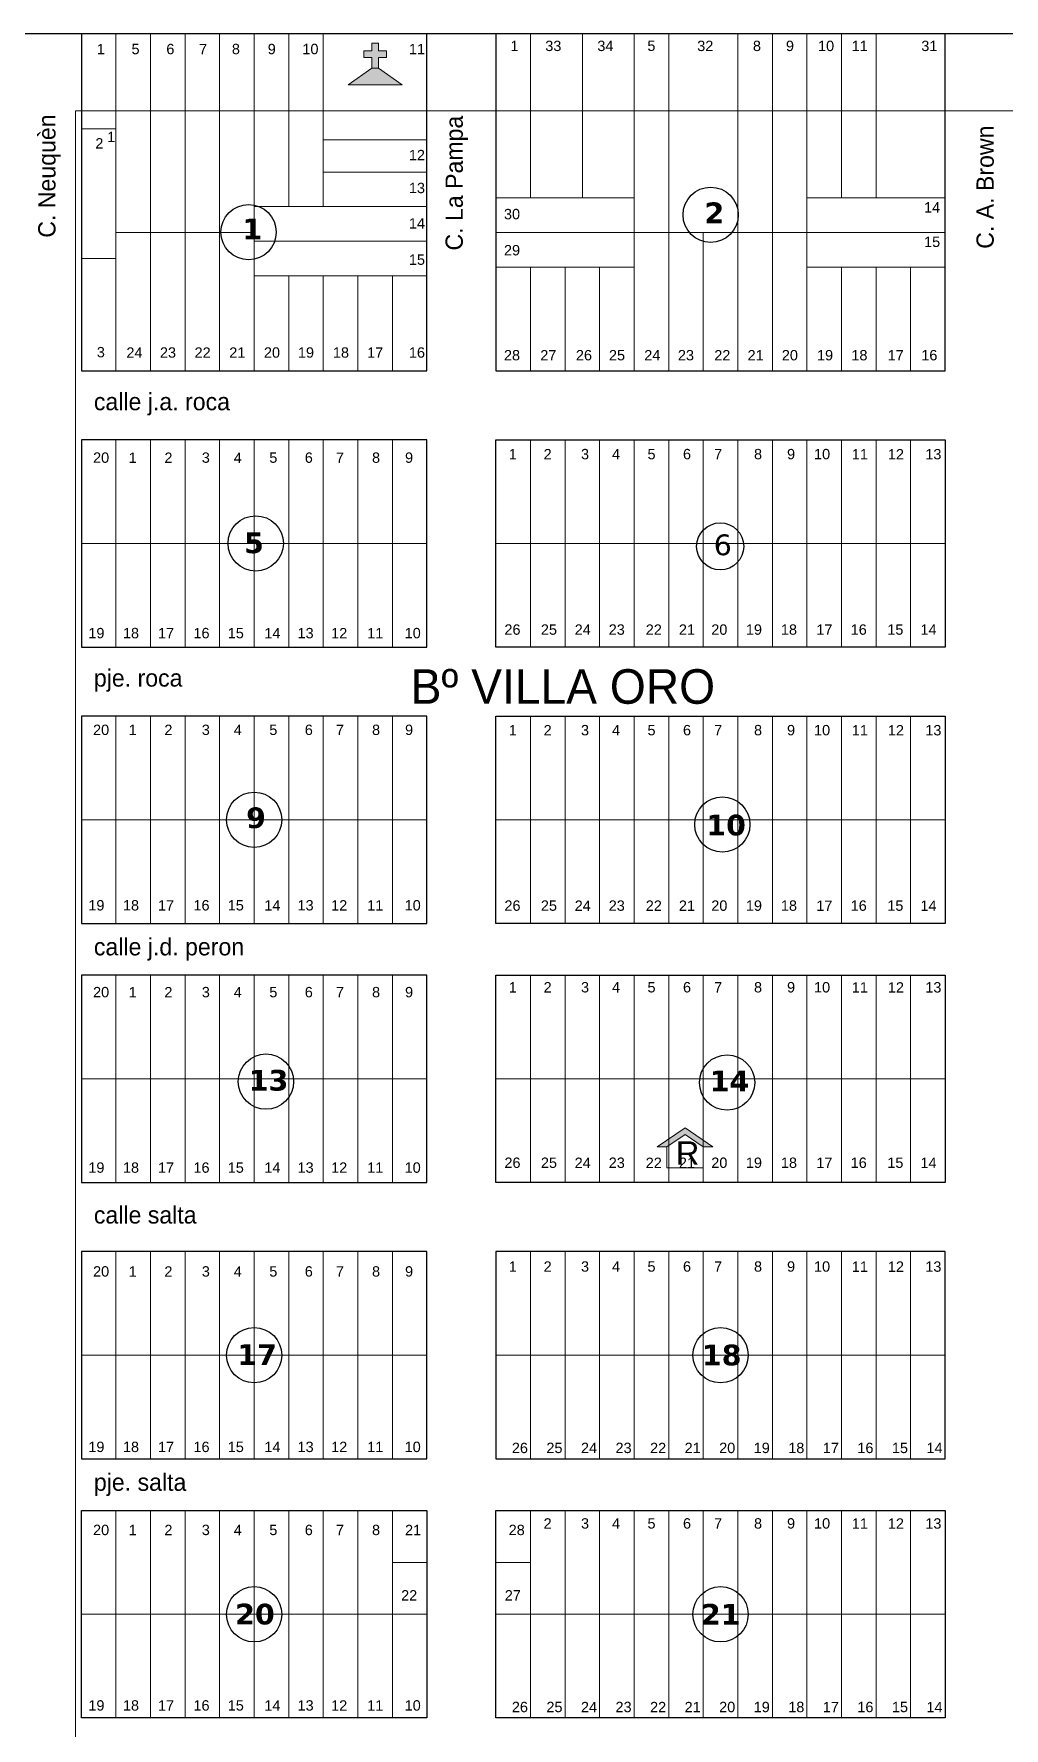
# Model space of a CAD drawing. Header units: millimetres. Extents: x 0 to 6558, y 60 to 10727.
# Drawn here: x 3666.2 to 3947, y 7909.7 to 8400.1 of the extents above; entities that cross this region are included whole.
import ezdxf
from ezdxf.enums import TextEntityAlignment as Align

# ---------------------------------------------------------------- set-up
doc = ezdxf.new("R2010")
doc.units = ezdxf.units.MM
for name, color, linetype, lineweight in [('0 NOMBRE DE BARRIOS', 251, 'Continuous', 35), ('0 N° DE PARCELA', 255, 'Continuous', 25), ('0 SIG - PARCELAS', 252, 'Continuous', 18), ('EQUIPAMIENTOS', 10, 'Continuous', 18)]:
    doc.layers.add(name, color=color, linetype=linetype, lineweight=lineweight)
for name, color, linetype in [('0 NOMBRE DE CALLES', 255, 'Continuous'), ('0 N° DE MANZANA', 255, 'Continuous'), ('0 SIG - CHACRAS', 253, 'Continuous'), ('0 SIG - MANZANAS', 253, 'Continuous')]:
    doc.layers.add(name, color=color, linetype=linetype)
doc.styles.get("Standard").update_dxf_attribs({"font": 'arial.ttf'})
doc.styles.add('STYLE1', font='arial.ttf')

# ---------------------------------------------------------------- blocks, each defined once
blk = doc.blocks.new('IGLESIA')
at = {"linetype": 'Continuous'}
for points in [[(-4.8, 49.2), (-16.3, 49.2), (-16.3, 39.6), (-4.8, 39.6), (-4.8, 24), (4.8, 24), (4.8, 39.6), (16.3, 39.6), (16.3, 49.2), (4.8, 49.2), (4.8, 60), (-4.8, 60)], [(4.8, 24), (-4.8, 24), (-39, 0), (39, 0)]]:
    blk.add_hatch(color=256, dxfattribs=at).paths.add_polyline_path(points)
for p, q in [((-16.3, 49.2), (-16.3, 39.6)), ((-4.8, 49.2), (-16.3, 49.2)), ((-4.8, 60), (-4.8, 49.2)), ((-4.8, 60), (4.8, 60)), ((4.8, 60), (4.8, 49.2)), ((4.8, 49.2), (16.3, 49.2)), ((16.3, 49.2), (16.3, 39.6)), ((-4.8, 39.6), (-16.3, 39.6)), ((-4.8, 39.6), (-4.8, 24)), ((4.8, 39.6), (16.3, 39.6)), ((4.8, 39.6), (4.8, 24)), ((-4.8, 24), (-39, 0)), ((-39, 0), (39, 0)), ((-4.8, 24), (4.8, 24)), ((4.8, 24), (39, 0))]:
    blk.add_line(p, q, dxfattribs=at)
blk = doc.blocks.new('RECREACION')
at = {"linetype": 'Continuous'}
blk.add_hatch(color=256, dxfattribs=at).paths.add_polyline_path([(0, 30.1), (-35.7, 5.4), (-23.3, 5.4), (0, 21.5), (23.3, 5.4), (35.7, 5.4)])
for p, q in [((0, 30.1), (-35.7, 5.4)), ((0, 30.1), (35.7, 5.4)), ((-35.7, 5.4), (-23.3, 5.4)), ((0, 21.5), (-23.3, 5.4)), ((0, 21.5), (23.3, 5.4)), ((23.3, 5.4), (35.7, 5.4))]:
    blk.add_line(p, q, dxfattribs=at)
blk.add_lwpolyline([(23.3, 5.4), (23.3, -21.5), (-23.3, -21.5), (-23.3, 5.4)], dxfattribs=at)
at = {"linetype": 'Continuous', "style": 'STYLE1'}
blk.add_text('R', height=30, dxfattribs=at).set_placement((3.3, -2.5), align=Align.MIDDLE)

msp = doc.modelspace()

# ---------------------------------------------------------------- linework, layer by layer
at = {"layer": '0 N° DE MANZANA'}
for centre, radius in [((3862.113, 8347.734), 8), ((3728.366, 8342.715), 8), ((3730.427, 8252.605), 8), ((3864.869, 8251.752), 6.81), ((3729.979, 8172.605), 8), ((3865.497, 8171.235), 8), ((3733.387, 8096.806), 8), ((3866.876, 8096.533), 8), ((3729.979, 8017.605), 8), ((3864.979, 8017.605), 8), ((3729.979, 7942.605), 8), ((3864.979, 7942.605), 8)]:
    msp.add_circle(centre, radius, dxfattribs=at)
at = {"layer": '0 SIG - CHACRAS'}
msp.add_lwpolyline([(3199.979, 7425.105), (4179.979, 7425.105), (4179.979, 8400.105), (3199.979, 8400.105)], close=True, dxfattribs=at)
at = {"layer": '0 SIG - MANZANAS'}
for points in [[(3779.979, 8400.105), (3679.979, 8400.105), (3679.979, 8302.605), (3779.979, 8302.605)], [(3929.979, 8400.105), (3799.979, 8400.105), (3799.979, 8302.605), (3929.979, 8302.605)], [(3779.979, 8282.605), (3679.979, 8282.605), (3679.979, 8222.605), (3779.979, 8222.605)], [(3799.979, 8282.605), (3929.979, 8282.605), (3929.979, 8222.605), (3799.979, 8222.605)], [(3779.979, 8202.605), (3679.979, 8202.605), (3679.979, 8142.605), (3779.979, 8142.605)], [(3799.979, 8202.605), (3929.979, 8202.605), (3929.979, 8142.605), (3799.979, 8142.605)], [(3779.979, 8127.605), (3679.979, 8127.605), (3679.979, 8067.605), (3779.979, 8067.605)], [(3799.979, 8127.605), (3929.979, 8127.605), (3929.979, 8067.605), (3799.979, 8067.605)], [(3779.979, 8047.605), (3679.979, 8047.605), (3679.979, 7987.605), (3779.979, 7987.605)], [(3929.979, 8047.605), (3799.979, 8047.605), (3799.979, 7987.605), (3929.979, 7987.605)], [(3679.979, 7972.605), (3779.979, 7972.605), (3779.979, 7912.605), (3679.979, 7912.605)], [(3799.979, 7972.605), (3929.979, 7972.605), (3929.979, 7912.605), (3799.979, 7912.605)]]:
    msp.add_lwpolyline(points, close=True, dxfattribs=at)
at = {"layer": '0 SIG - PARCELAS'}
for points in [[(3679.979, 8400.105), (3689.979, 8400.105), (3689.979, 8372.605), (3679.979, 8372.605)], [(3689.979, 8400.105), (3699.979, 8400.105), (3699.979, 8342.605), (3689.979, 8342.605)], [(3699.979, 8400.105), (3709.979, 8400.105), (3709.979, 8342.605), (3699.979, 8342.605)], [(3709.979, 8400.105), (3719.979, 8400.105), (3719.979, 8342.605), (3709.979, 8342.605)], [(3719.979, 8400.105), (3729.979, 8400.105), (3729.979, 8342.605), (3719.979, 8342.605)], [(3729.979, 8400.105), (3739.979, 8400.105), (3739.979, 8350.105), (3729.979, 8350.105)], [(3739.979, 8400.105), (3749.979, 8400.105), (3749.979, 8350.105), (3739.979, 8350.105)], [(3749.979, 8400.105), (3779.979, 8400.105), (3779.979, 8369.405), (3749.979, 8369.405)], [(3809.979, 8352.605), (3824.979, 8352.605), (3824.979, 8400.105), (3809.979, 8400.105)], [(3824.979, 8352.605), (3839.979, 8352.605), (3839.979, 8400.105), (3824.979, 8400.105)], [(3839.979, 8400.105), (3849.979, 8400.105), (3849.979, 8342.605), (3839.979, 8342.605)], [(3678.283, 7887.788), (4168.283, 7887.788), (4168.283, 8377.788), (3678.283, 8377.788)], [(3679.979, 8372.605), (3689.979, 8372.605), (3689.979, 8335.078), (3679.979, 8335.078)], [(3749.979, 8369.405), (3779.979, 8369.405), (3779.979, 8360.105), (3749.979, 8360.105)], [(3749.979, 8360.105), (3779.979, 8360.105), (3779.979, 8350.105), (3749.979, 8350.105)], [(3799.979, 8352.605), (3839.979, 8352.605), (3839.979, 8342.605), (3799.979, 8342.605)], [(3799.979, 8352.605), (3839.979, 8352.605), (3839.979, 8342.605), (3799.979, 8342.605)], [(3889.979, 8352.605), (3929.979, 8352.605), (3929.979, 8342.605), (3889.979, 8342.605)], [(3729.979, 8350.105), (3779.979, 8350.105), (3779.979, 8340.105), (3729.979, 8340.105)], [(3689.979, 8342.605), (3699.979, 8342.605), (3699.979, 8302.605), (3689.979, 8302.605)], [(3699.979, 8342.605), (3709.979, 8342.605), (3709.979, 8302.605), (3699.979, 8302.605)], [(3709.979, 8342.605), (3719.979, 8342.605), (3719.979, 8302.605), (3709.979, 8302.605)], [(3719.979, 8342.605), (3729.979, 8342.605), (3729.979, 8302.605), (3719.979, 8302.605)], [(3799.979, 8332.605), (3839.979, 8332.605), (3839.979, 8342.605), (3799.979, 8342.605)], [(3799.979, 8332.605), (3839.979, 8332.605), (3839.979, 8342.605), (3799.979, 8342.605)], [(3889.979, 8332.605), (3929.979, 8332.605), (3929.979, 8342.605), (3889.979, 8342.605)], [(3889.979, 8332.605), (3929.979, 8332.605), (3929.979, 8342.605), (3889.979, 8342.605)], [(3729.979, 8340.105), (3779.979, 8340.105), (3779.979, 8330.105), (3729.979, 8330.105)], [(3679.979, 8335.078), (3689.979, 8335.078), (3689.979, 8302.605), (3679.979, 8302.605)], [(3729.979, 8330.105), (3739.979, 8330.105), (3739.979, 8302.605), (3729.979, 8302.605)], [(3739.979, 8330.105), (3749.979, 8330.105), (3749.979, 8302.605), (3739.979, 8302.605)], [(3749.979, 8330.105), (3759.979, 8330.105), (3759.979, 8302.605), (3749.979, 8302.605)], [(3759.979, 8330.105), (3769.979, 8330.105), (3769.979, 8302.605), (3759.979, 8302.605)], [(3769.979, 8330.105), (3779.979, 8330.105), (3779.979, 8302.605), (3769.979, 8302.605)], [(3679.979, 8282.605), (3689.979, 8282.605), (3689.979, 8252.605), (3679.979, 8252.605)], [(3679.979, 8282.605), (3689.979, 8282.605), (3689.979, 8252.605), (3679.979, 8252.605)], [(3689.979, 8282.605), (3699.979, 8282.605), (3699.979, 8252.605), (3689.979, 8252.605)], [(3689.979, 8282.605), (3699.979, 8282.605), (3699.979, 8252.605), (3689.979, 8252.605)], [(3699.979, 8282.605), (3709.979, 8282.605), (3709.979, 8252.605), (3699.979, 8252.605)], [(3699.979, 8282.605), (3709.979, 8282.605), (3709.979, 8252.605), (3699.979, 8252.605)], [(3709.979, 8282.605), (3719.979, 8282.605), (3719.979, 8252.605), (3709.979, 8252.605)], [(3709.979, 8282.605), (3719.979, 8282.605), (3719.979, 8252.605), (3709.979, 8252.605)], [(3719.979, 8282.605), (3729.979, 8282.605), (3729.979, 8252.605), (3719.979, 8252.605)], [(3719.979, 8282.605), (3729.979, 8282.605), (3729.979, 8252.605), (3719.979, 8252.605)], [(3729.979, 8282.605), (3739.979, 8282.605), (3739.979, 8252.605), (3729.979, 8252.605)], [(3729.979, 8282.605), (3739.979, 8282.605), (3739.979, 8252.605), (3729.979, 8252.605)], [(3739.979, 8282.605), (3749.979, 8282.605), (3749.979, 8252.605), (3739.979, 8252.605)], [(3739.979, 8282.605), (3749.979, 8282.605), (3749.979, 8252.605), (3739.979, 8252.605)], [(3749.979, 8282.605), (3759.979, 8282.605), (3759.979, 8252.605), (3749.979, 8252.605)], [(3749.979, 8282.605), (3759.979, 8282.605), (3759.979, 8252.605), (3749.979, 8252.605)], [(3759.979, 8282.605), (3769.979, 8282.605), (3769.979, 8252.605), (3759.979, 8252.605)], [(3769.979, 8282.605), (3779.979, 8282.605), (3779.979, 8252.605), (3769.979, 8252.605)], [(3799.979, 8282.605), (3809.979, 8282.605), (3809.979, 8252.605), (3799.979, 8252.605)], [(3809.979, 8282.605), (3819.979, 8282.605), (3819.979, 8252.605), (3809.979, 8252.605)], [(3819.979, 8282.605), (3829.979, 8282.605), (3829.979, 8252.605), (3819.979, 8252.605)], [(3829.979, 8282.605), (3839.979, 8282.605), (3839.979, 8252.605), (3829.979, 8252.605)], [(3839.979, 8282.605), (3849.979, 8282.605), (3849.979, 8252.605), (3839.979, 8252.605)], [(3849.979, 8282.605), (3859.979, 8282.605), (3859.979, 8252.605), (3849.979, 8252.605)], [(3859.979, 8282.605), (3869.979, 8282.605), (3869.979, 8252.605), (3859.979, 8252.605)], [(3869.979, 8282.605), (3879.979, 8282.605), (3879.979, 8252.605), (3869.979, 8252.605)], [(3879.979, 8282.605), (3889.979, 8282.605), (3889.979, 8252.605), (3879.979, 8252.605)], [(3889.979, 8282.605), (3899.979, 8282.605), (3899.979, 8252.605), (3889.979, 8252.605)], [(3899.979, 8282.605), (3909.979, 8282.605), (3909.979, 8252.605), (3899.979, 8252.605)], [(3909.979, 8282.605), (3919.979, 8282.605), (3919.979, 8252.605), (3909.979, 8252.605)], [(3919.979, 8282.605), (3929.979, 8282.605), (3929.979, 8252.605), (3919.979, 8252.605)], [(3679.979, 8252.605), (3689.979, 8252.605), (3689.979, 8222.605), (3679.979, 8222.605)], [(3689.979, 8252.605), (3699.979, 8252.605), (3699.979, 8222.605), (3689.979, 8222.605)], [(3699.979, 8252.605), (3709.979, 8252.605), (3709.979, 8222.605), (3699.979, 8222.605)], [(3709.979, 8252.605), (3719.979, 8252.605), (3719.979, 8222.605), (3709.979, 8222.605)], [(3719.979, 8252.605), (3729.979, 8252.605), (3729.979, 8222.605), (3719.979, 8222.605)], [(3729.979, 8252.605), (3739.979, 8252.605), (3739.979, 8222.605), (3729.979, 8222.605)], [(3739.979, 8252.605), (3749.979, 8252.605), (3749.979, 8222.605), (3739.979, 8222.605)], [(3749.979, 8252.605), (3759.979, 8252.605), (3759.979, 8222.605), (3749.979, 8222.605)], [(3759.979, 8252.605), (3769.979, 8252.605), (3769.979, 8222.605), (3759.979, 8222.605)], [(3769.979, 8252.605), (3779.979, 8252.605), (3779.979, 8222.605), (3769.979, 8222.605)], [(3799.979, 8252.605), (3809.979, 8252.605), (3809.979, 8222.605), (3799.979, 8222.605)], [(3809.979, 8252.605), (3819.979, 8252.605), (3819.979, 8222.605), (3809.979, 8222.605)], [(3819.979, 8252.605), (3829.979, 8252.605), (3829.979, 8222.605), (3819.979, 8222.605)], [(3829.979, 8252.605), (3839.979, 8252.605), (3839.979, 8222.605), (3829.979, 8222.605)], [(3839.979, 8252.605), (3849.979, 8252.605), (3849.979, 8222.605), (3839.979, 8222.605)], [(3849.979, 8252.605), (3859.979, 8252.605), (3859.979, 8222.605), (3849.979, 8222.605)], [(3859.979, 8252.605), (3869.979, 8252.605), (3869.979, 8222.605), (3859.979, 8222.605)], [(3869.979, 8252.605), (3879.979, 8252.605), (3879.979, 8222.605), (3869.979, 8222.605)], [(3879.979, 8252.605), (3889.979, 8252.605), (3889.979, 8222.605), (3879.979, 8222.605)], [(3889.979, 8252.605), (3899.979, 8252.605), (3899.979, 8222.605), (3889.979, 8222.605)], [(3899.979, 8252.605), (3909.979, 8252.605), (3909.979, 8222.605), (3899.979, 8222.605)], [(3909.979, 8252.605), (3919.979, 8252.605), (3919.979, 8222.605), (3909.979, 8222.605)], [(3919.979, 8252.605), (3929.979, 8252.605), (3929.979, 8222.605), (3919.979, 8222.605)], [(3679.979, 8202.605), (3689.979, 8202.605), (3689.979, 8172.605), (3679.979, 8172.605)], [(3679.979, 8202.605), (3689.979, 8202.605), (3689.979, 8172.605), (3679.979, 8172.605)], [(3689.979, 8202.605), (3699.979, 8202.605), (3699.979, 8172.605), (3689.979, 8172.605)], [(3689.979, 8202.605), (3699.979, 8202.605), (3699.979, 8172.605), (3689.979, 8172.605)], [(3699.979, 8202.605), (3709.979, 8202.605), (3709.979, 8172.605), (3699.979, 8172.605)], [(3699.979, 8202.605), (3709.979, 8202.605), (3709.979, 8172.605), (3699.979, 8172.605)], [(3709.979, 8202.605), (3719.979, 8202.605), (3719.979, 8172.605), (3709.979, 8172.605)], [(3709.979, 8202.605), (3719.979, 8202.605), (3719.979, 8172.605), (3709.979, 8172.605)], [(3719.979, 8202.605), (3729.979, 8202.605), (3729.979, 8172.605), (3719.979, 8172.605)], [(3719.979, 8202.605), (3729.979, 8202.605), (3729.979, 8172.605), (3719.979, 8172.605)], [(3729.979, 8202.605), (3739.979, 8202.605), (3739.979, 8172.605), (3729.979, 8172.605)], [(3729.979, 8202.605), (3739.979, 8202.605), (3739.979, 8172.605), (3729.979, 8172.605)], [(3739.979, 8202.605), (3749.979, 8202.605), (3749.979, 8172.605), (3739.979, 8172.605)], [(3739.979, 8202.605), (3749.979, 8202.605), (3749.979, 8172.605), (3739.979, 8172.605)], [(3749.979, 8202.605), (3759.979, 8202.605), (3759.979, 8172.605), (3749.979, 8172.605)], [(3749.979, 8202.605), (3759.979, 8202.605), (3759.979, 8172.605), (3749.979, 8172.605)], [(3759.979, 8202.605), (3769.979, 8202.605), (3769.979, 8172.605), (3759.979, 8172.605)], [(3759.979, 8202.605), (3769.979, 8202.605), (3769.979, 8172.605), (3759.979, 8172.605)], [(3769.979, 8202.605), (3779.979, 8202.605), (3779.979, 8172.605), (3769.979, 8172.605)], [(3769.979, 8202.605), (3779.979, 8202.605), (3779.979, 8172.605), (3769.979, 8172.605)], [(3799.979, 8202.605), (3809.979, 8202.605), (3809.979, 8172.605), (3799.979, 8172.605)], [(3809.979, 8202.605), (3819.979, 8202.605), (3819.979, 8172.605), (3809.979, 8172.605)], [(3819.979, 8202.605), (3829.979, 8202.605), (3829.979, 8172.605), (3819.979, 8172.605)], [(3829.979, 8202.605), (3839.979, 8202.605), (3839.979, 8172.605), (3829.979, 8172.605)], [(3839.979, 8202.605), (3849.979, 8202.605), (3849.979, 8172.605), (3839.979, 8172.605)], [(3849.979, 8202.605), (3859.979, 8202.605), (3859.979, 8172.605), (3849.979, 8172.605)], [(3859.979, 8202.605), (3869.979, 8202.605), (3869.979, 8172.605), (3859.979, 8172.605)], [(3869.979, 8202.605), (3879.979, 8202.605), (3879.979, 8172.605), (3869.979, 8172.605)], [(3879.979, 8202.605), (3889.979, 8202.605), (3889.979, 8172.605), (3879.979, 8172.605)], [(3889.979, 8202.605), (3899.979, 8202.605), (3899.979, 8172.605), (3889.979, 8172.605)], [(3899.979, 8202.605), (3909.979, 8202.605), (3909.979, 8172.605), (3899.979, 8172.605)], [(3909.979, 8202.605), (3919.979, 8202.605), (3919.979, 8172.605), (3909.979, 8172.605)], [(3919.979, 8202.605), (3929.979, 8202.605), (3929.979, 8172.605), (3919.979, 8172.605)], [(3679.979, 8172.605), (3689.979, 8172.605), (3689.979, 8142.605), (3679.979, 8142.605)], [(3679.979, 8172.605), (3689.979, 8172.605), (3689.979, 8142.605), (3679.979, 8142.605)], [(3689.979, 8172.605), (3699.979, 8172.605), (3699.979, 8142.605), (3689.979, 8142.605)], [(3689.979, 8172.605), (3699.979, 8172.605), (3699.979, 8142.605), (3689.979, 8142.605)], [(3699.979, 8172.605), (3709.979, 8172.605), (3709.979, 8142.605), (3699.979, 8142.605)], [(3699.979, 8172.605), (3709.979, 8172.605), (3709.979, 8142.605), (3699.979, 8142.605)], [(3709.979, 8172.605), (3719.979, 8172.605), (3719.979, 8142.605), (3709.979, 8142.605)], [(3709.979, 8172.605), (3719.979, 8172.605), (3719.979, 8142.605), (3709.979, 8142.605)], [(3719.979, 8172.605), (3729.979, 8172.605), (3729.979, 8142.605), (3719.979, 8142.605)], [(3719.979, 8172.605), (3729.979, 8172.605), (3729.979, 8142.605), (3719.979, 8142.605)], [(3729.979, 8172.605), (3739.979, 8172.605), (3739.979, 8142.605), (3729.979, 8142.605)], [(3729.979, 8172.605), (3739.979, 8172.605), (3739.979, 8142.605), (3729.979, 8142.605)], [(3739.979, 8172.605), (3749.979, 8172.605), (3749.979, 8142.605), (3739.979, 8142.605)], [(3739.979, 8172.605), (3749.979, 8172.605), (3749.979, 8142.605), (3739.979, 8142.605)], [(3749.979, 8172.605), (3759.979, 8172.605), (3759.979, 8142.605), (3749.979, 8142.605)], [(3749.979, 8172.605), (3759.979, 8172.605), (3759.979, 8142.605), (3749.979, 8142.605)], [(3759.979, 8172.605), (3769.979, 8172.605), (3769.979, 8142.605), (3759.979, 8142.605)], [(3759.979, 8172.605), (3769.979, 8172.605), (3769.979, 8142.605), (3759.979, 8142.605)], [(3769.979, 8172.605), (3779.979, 8172.605), (3779.979, 8142.605), (3769.979, 8142.605)], [(3769.979, 8172.605), (3779.979, 8172.605), (3779.979, 8142.605), (3769.979, 8142.605)], [(3799.979, 8172.605), (3809.979, 8172.605), (3809.979, 8142.605), (3799.979, 8142.605)], [(3809.979, 8172.605), (3819.979, 8172.605), (3819.979, 8142.605), (3809.979, 8142.605)], [(3819.979, 8172.605), (3829.979, 8172.605), (3829.979, 8142.605), (3819.979, 8142.605)], [(3829.979, 8172.605), (3839.979, 8172.605), (3839.979, 8142.605), (3829.979, 8142.605)], [(3839.979, 8172.605), (3849.979, 8172.605), (3849.979, 8142.605), (3839.979, 8142.605)], [(3849.979, 8172.605), (3859.979, 8172.605), (3859.979, 8142.605), (3849.979, 8142.605)], [(3859.979, 8172.605), (3869.979, 8172.605), (3869.979, 8142.605), (3859.979, 8142.605)], [(3869.979, 8172.605), (3879.979, 8172.605), (3879.979, 8142.605), (3869.979, 8142.605)], [(3879.979, 8172.605), (3889.979, 8172.605), (3889.979, 8142.605), (3879.979, 8142.605)], [(3889.979, 8172.605), (3899.979, 8172.605), (3899.979, 8142.605), (3889.979, 8142.605)], [(3899.979, 8172.605), (3909.979, 8172.605), (3909.979, 8142.605), (3899.979, 8142.605)], [(3909.979, 8172.605), (3919.979, 8172.605), (3919.979, 8142.605), (3909.979, 8142.605)], [(3919.979, 8172.605), (3929.979, 8172.605), (3929.979, 8142.605), (3919.979, 8142.605)], [(3679.979, 8127.605), (3689.979, 8127.605), (3689.979, 8097.605), (3679.979, 8097.605)], [(3689.979, 8127.605), (3699.979, 8127.605), (3699.979, 8097.605), (3689.979, 8097.605)], [(3699.979, 8127.605), (3709.979, 8127.605), (3709.979, 8097.605), (3699.979, 8097.605)], [(3709.979, 8127.605), (3719.979, 8127.605), (3719.979, 8097.605), (3709.979, 8097.605)], [(3719.979, 8127.605), (3729.979, 8127.605), (3729.979, 8097.605), (3719.979, 8097.605)], [(3729.979, 8127.605), (3739.979, 8127.605), (3739.979, 8097.605), (3729.979, 8097.605)], [(3739.979, 8127.605), (3749.979, 8127.605), (3749.979, 8097.605), (3739.979, 8097.605)], [(3749.979, 8127.605), (3759.979, 8127.605), (3759.979, 8097.605), (3749.979, 8097.605)], [(3759.979, 8127.605), (3769.979, 8127.605), (3769.979, 8097.605), (3759.979, 8097.605)], [(3769.979, 8127.605), (3779.979, 8127.605), (3779.979, 8097.605), (3769.979, 8097.605)], [(3799.979, 8127.605), (3809.979, 8127.605), (3809.979, 8097.605), (3799.979, 8097.605)], [(3809.979, 8127.605), (3819.979, 8127.605), (3819.979, 8097.605), (3809.979, 8097.605)], [(3819.979, 8127.605), (3829.979, 8127.605), (3829.979, 8097.605), (3819.979, 8097.605)], [(3829.979, 8127.605), (3839.979, 8127.605), (3839.979, 8097.605), (3829.979, 8097.605)], [(3839.979, 8127.605), (3849.979, 8127.605), (3849.979, 8097.605), (3839.979, 8097.605)], [(3849.979, 8127.605), (3859.979, 8127.605), (3859.979, 8097.605), (3849.979, 8097.605)], [(3859.979, 8127.605), (3869.979, 8127.605), (3869.979, 8097.605), (3859.979, 8097.605)], [(3869.979, 8127.605), (3879.979, 8127.605), (3879.979, 8097.605), (3869.979, 8097.605)], [(3879.979, 8127.605), (3889.979, 8127.605), (3889.979, 8097.605), (3879.979, 8097.605)], [(3889.979, 8127.605), (3899.979, 8127.605), (3899.979, 8097.605), (3889.979, 8097.605)], [(3899.979, 8127.605), (3909.979, 8127.605), (3909.979, 8097.605), (3899.979, 8097.605)], [(3909.979, 8127.605), (3919.979, 8127.605), (3919.979, 8097.605), (3909.979, 8097.605)], [(3919.979, 8127.605), (3929.979, 8127.605), (3929.979, 8097.605), (3919.979, 8097.605)], [(3679.979, 8097.605), (3689.979, 8097.605), (3689.979, 8067.605), (3679.979, 8067.605)], [(3689.979, 8097.605), (3699.979, 8097.605), (3699.979, 8067.605), (3689.979, 8067.605)], [(3699.979, 8097.605), (3709.979, 8097.605), (3709.979, 8067.605), (3699.979, 8067.605)], [(3709.979, 8097.605), (3719.979, 8097.605), (3719.979, 8067.605), (3709.979, 8067.605)], [(3719.979, 8097.605), (3729.979, 8097.605), (3729.979, 8067.605), (3719.979, 8067.605)], [(3729.979, 8097.605), (3739.979, 8097.605), (3739.979, 8067.605), (3729.979, 8067.605)], [(3739.979, 8097.605), (3749.979, 8097.605), (3749.979, 8067.605), (3739.979, 8067.605)], [(3749.979, 8097.605), (3759.979, 8097.605), (3759.979, 8067.605), (3749.979, 8067.605)], [(3759.979, 8097.605), (3769.979, 8097.605), (3769.979, 8067.605), (3759.979, 8067.605)], [(3769.979, 8097.605), (3779.979, 8097.605), (3779.979, 8067.605), (3769.979, 8067.605)], [(3799.979, 8097.605), (3809.979, 8097.605), (3809.979, 8067.605), (3799.979, 8067.605)], [(3809.979, 8097.605), (3819.979, 8097.605), (3819.979, 8067.605), (3809.979, 8067.605)], [(3819.979, 8097.605), (3829.979, 8097.605), (3829.979, 8067.605), (3819.979, 8067.605)], [(3829.979, 8097.605), (3839.979, 8097.605), (3839.979, 8067.605), (3829.979, 8067.605)], [(3839.979, 8097.605), (3849.979, 8097.605), (3849.979, 8067.605), (3839.979, 8067.605)], [(3849.979, 8097.605), (3859.979, 8097.605), (3859.979, 8067.605), (3849.979, 8067.605)], [(3859.979, 8097.605), (3869.979, 8097.605), (3869.979, 8067.605), (3859.979, 8067.605)], [(3869.979, 8097.605), (3879.979, 8097.605), (3879.979, 8067.605), (3869.979, 8067.605)], [(3879.979, 8097.605), (3889.979, 8097.605), (3889.979, 8067.605), (3879.979, 8067.605)], [(3889.979, 8097.605), (3899.979, 8097.605), (3899.979, 8067.605), (3889.979, 8067.605)], [(3899.979, 8097.605), (3909.979, 8097.605), (3909.979, 8067.605), (3899.979, 8067.605)], [(3909.979, 8097.605), (3919.979, 8097.605), (3919.979, 8067.605), (3909.979, 8067.605)], [(3919.979, 8097.605), (3929.979, 8097.605), (3929.979, 8067.605), (3919.979, 8067.605)], [(3679.979, 8047.605), (3689.979, 8047.605), (3689.979, 8017.605), (3679.979, 8017.605)], [(3689.979, 8047.605), (3699.979, 8047.605), (3699.979, 8017.605), (3689.979, 8017.605)], [(3699.979, 8047.605), (3709.979, 8047.605), (3709.979, 8017.605), (3699.979, 8017.605)], [(3709.979, 8047.605), (3719.979, 8047.605), (3719.979, 8017.605), (3709.979, 8017.605)], [(3719.979, 8047.605), (3729.979, 8047.605), (3729.979, 8017.605), (3719.979, 8017.605)], [(3729.979, 8047.605), (3739.979, 8047.605), (3739.979, 8017.605), (3729.979, 8017.605)], [(3739.979, 8047.605), (3749.979, 8047.605), (3749.979, 8017.605), (3739.979, 8017.605)], [(3749.979, 8047.605), (3759.979, 8047.605), (3759.979, 8017.605), (3749.979, 8017.605)], [(3759.979, 8047.605), (3769.979, 8047.605), (3769.979, 8017.605), (3759.979, 8017.605)], [(3769.979, 8047.605), (3779.979, 8047.605), (3779.979, 8017.605), (3769.979, 8017.605)], [(3679.979, 8017.605), (3689.979, 8017.605), (3689.979, 7987.605), (3679.979, 7987.605)], [(3689.979, 8017.605), (3699.979, 8017.605), (3699.979, 7987.605), (3689.979, 7987.605)], [(3699.979, 8017.605), (3709.979, 8017.605), (3709.979, 7987.605), (3699.979, 7987.605)], [(3709.979, 8017.605), (3719.979, 8017.605), (3719.979, 7987.605), (3709.979, 7987.605)], [(3719.979, 8017.605), (3729.979, 8017.605), (3729.979, 7987.605), (3719.979, 7987.605)], [(3729.979, 8017.605), (3739.979, 8017.605), (3739.979, 7987.605), (3729.979, 7987.605)], [(3739.979, 8017.605), (3749.979, 8017.605), (3749.979, 7987.605), (3739.979, 7987.605)], [(3749.979, 8017.605), (3759.979, 8017.605), (3759.979, 7987.605), (3749.979, 7987.605)], [(3759.979, 8017.605), (3769.979, 8017.605), (3769.979, 7987.605), (3759.979, 7987.605)], [(3769.979, 8017.605), (3779.979, 8017.605), (3779.979, 7987.605), (3769.979, 7987.605)], [(3679.979, 7972.605), (3689.979, 7972.605), (3689.979, 7942.605), (3679.979, 7942.605)], [(3689.979, 7972.605), (3699.979, 7972.605), (3699.979, 7942.605), (3689.979, 7942.605)], [(3699.979, 7972.605), (3709.979, 7972.605), (3709.979, 7942.605), (3699.979, 7942.605)], [(3709.979, 7972.605), (3719.979, 7972.605), (3719.979, 7942.605), (3709.979, 7942.605)], [(3719.979, 7972.605), (3729.979, 7972.605), (3729.979, 7942.605), (3719.979, 7942.605)], [(3729.979, 7972.605), (3739.979, 7972.605), (3739.979, 7942.605), (3729.979, 7942.605)], [(3739.979, 7972.605), (3749.979, 7972.605), (3749.979, 7942.605), (3739.979, 7942.605)], [(3749.979, 7972.605), (3759.979, 7972.605), (3759.979, 7942.605), (3749.979, 7942.605)], [(3759.979, 7972.605), (3769.979, 7972.605), (3769.979, 7942.605), (3759.979, 7942.605)], [(3769.979, 7957.605), (3779.979, 7957.605), (3779.979, 7972.605), (3769.979, 7972.605)], [(3799.979, 7957.605), (3809.979, 7957.605), (3809.979, 7972.605), (3799.979, 7972.605)], [(3769.979, 7942.605), (3779.979, 7942.605), (3779.979, 7957.605), (3769.979, 7957.605)], [(3799.979, 7957.605), (3809.979, 7957.605), (3809.979, 7942.605), (3799.979, 7942.605)], [(3679.979, 7942.605), (3689.979, 7942.605), (3689.979, 7912.605), (3679.979, 7912.605)], [(3689.979, 7942.605), (3699.979, 7942.605), (3699.979, 7912.605), (3689.979, 7912.605)], [(3699.979, 7942.605), (3709.979, 7942.605), (3709.979, 7912.605), (3699.979, 7912.605)], [(3709.979, 7942.605), (3719.979, 7942.605), (3719.979, 7912.605), (3709.979, 7912.605)], [(3719.979, 7942.605), (3729.979, 7942.605), (3729.979, 7912.605), (3719.979, 7912.605)], [(3729.979, 7942.605), (3739.979, 7942.605), (3739.979, 7912.605), (3729.979, 7912.605)], [(3739.979, 7942.605), (3749.979, 7942.605), (3749.979, 7912.605), (3739.979, 7912.605)], [(3749.979, 7942.605), (3759.979, 7942.605), (3759.979, 7912.605), (3749.979, 7912.605)], [(3759.979, 7942.605), (3769.979, 7942.605), (3769.979, 7912.605), (3759.979, 7912.605)], [(3769.979, 7942.605), (3779.979, 7942.605), (3779.979, 7912.605), (3769.979, 7912.605)]]:
    msp.add_lwpolyline(points, close=True, dxfattribs=at)
for points in [[(3799.979, 8400.105), (3809.979, 8400.105), (3809.979, 8352.605), (3799.979, 8352.605), (3799.979, 8400.105)], [(3849.979, 8400.105), (3869.979, 8400.105), (3869.979, 8342.605), (3849.979, 8342.605), (3849.979, 8400.105)], [(3869.979, 8400.105), (3879.979, 8400.105), (3879.979, 8342.605), (3869.979, 8342.605), (3869.979, 8400.105)], [(3879.979, 8400.105), (3889.979, 8400.105), (3889.979, 8342.605), (3879.979, 8342.605), (3879.979, 8400.105)], [(3889.979, 8400.105), (3899.979, 8400.105), (3899.979, 8352.605), (3889.979, 8352.605), (3889.979, 8400.105)], [(3899.979, 8400.105), (3909.979, 8400.105), (3909.979, 8352.605), (3899.979, 8352.605), (3899.979, 8400.105)], [(3909.979, 8400.105), (3929.979, 8400.105), (3929.979, 8352.605), (3909.979, 8352.605), (3909.979, 8400.105)], [(3839.979, 8302.605), (3849.979, 8302.605), (3849.979, 8342.605), (3839.979, 8342.605), (3839.979, 8302.605)], [(3849.979, 8302.605), (3859.979, 8302.605), (3859.979, 8342.605), (3849.979, 8342.605), (3849.979, 8302.605)], [(3859.979, 8302.605), (3869.979, 8302.605), (3869.979, 8342.605), (3859.979, 8342.605), (3859.979, 8302.605)], [(3869.979, 8302.605), (3879.979, 8302.605), (3879.979, 8342.605), (3869.979, 8342.605), (3869.979, 8302.605)], [(3879.979, 8302.605), (3889.979, 8302.605), (3889.979, 8342.605), (3879.979, 8342.605), (3879.979, 8302.605)], [(3799.979, 8302.605), (3809.979, 8302.605), (3809.979, 8332.605), (3799.979, 8332.605), (3799.979, 8302.605)], [(3809.979, 8302.605), (3819.979, 8302.605), (3819.979, 8332.605), (3809.979, 8332.605), (3809.979, 8302.605)], [(3819.979, 8302.605), (3829.979, 8302.605), (3829.979, 8332.605), (3819.979, 8332.605), (3819.979, 8302.605)], [(3829.979, 8302.605), (3839.979, 8302.605), (3839.979, 8332.605), (3829.979, 8332.605), (3829.979, 8302.605)], [(3889.979, 8302.605), (3899.979, 8302.605), (3899.979, 8332.605), (3889.979, 8332.605), (3889.979, 8302.605)], [(3899.979, 8302.605), (3909.979, 8302.605), (3909.979, 8332.605), (3899.979, 8332.605), (3899.979, 8302.605)], [(3909.979, 8302.605), (3919.979, 8302.605), (3919.979, 8332.605), (3909.979, 8332.605), (3909.979, 8302.605)], [(3919.979, 8302.605), (3929.979, 8302.605), (3929.979, 8332.605), (3919.979, 8332.605), (3919.979, 8302.605)], [(3799.979, 8047.605), (3809.979, 8047.605), (3809.979, 8017.605), (3799.979, 8017.605), (3799.979, 8047.605)], [(3809.979, 8047.605), (3819.979, 8047.605), (3819.979, 8017.605), (3809.979, 8017.605), (3809.979, 8047.605)], [(3819.979, 8047.605), (3829.979, 8047.605), (3829.979, 8017.605), (3819.979, 8017.605), (3819.979, 8047.605)], [(3829.979, 8047.605), (3839.979, 8047.605), (3839.979, 8017.605), (3829.979, 8017.605), (3829.979, 8047.605)], [(3839.979, 8047.605), (3849.979, 8047.605), (3849.979, 8017.605), (3839.979, 8017.605), (3839.979, 8047.605)], [(3849.979, 8047.605), (3859.979, 8047.605), (3859.979, 8017.605), (3849.979, 8017.605), (3849.979, 8047.605)], [(3859.979, 8047.605), (3869.979, 8047.605), (3869.979, 8017.605), (3859.979, 8017.605), (3859.979, 8047.605)], [(3869.979, 8047.605), (3879.979, 8047.605), (3879.979, 8017.605), (3869.979, 8017.605), (3869.979, 8047.605)], [(3879.979, 8047.605), (3889.979, 8047.605), (3889.979, 8017.605), (3879.979, 8017.605), (3879.979, 8047.605)], [(3889.979, 8047.605), (3899.979, 8047.605), (3899.979, 8017.605), (3889.979, 8017.605), (3889.979, 8047.605)], [(3899.979, 8047.605), (3909.979, 8047.605), (3909.979, 8017.605), (3899.979, 8017.605), (3899.979, 8047.605)], [(3909.979, 8047.605), (3919.979, 8047.605), (3919.979, 8017.605), (3909.979, 8017.605), (3909.979, 8047.605)], [(3919.979, 8047.605), (3929.979, 8047.605), (3929.979, 8017.605), (3919.979, 8017.605), (3919.979, 8047.605)], [(3799.979, 8017.605), (3809.979, 8017.605), (3809.979, 7987.605), (3799.979, 7987.605), (3799.979, 8017.605)], [(3809.979, 8017.605), (3819.979, 8017.605), (3819.979, 7987.605), (3809.979, 7987.605), (3809.979, 8017.605)], [(3819.979, 8017.605), (3829.979, 8017.605), (3829.979, 7987.605), (3819.979, 7987.605), (3819.979, 8017.605)], [(3829.979, 8017.605), (3839.979, 8017.605), (3839.979, 7987.605), (3829.979, 7987.605), (3829.979, 8017.605)], [(3839.979, 8017.605), (3849.979, 8017.605), (3849.979, 7987.605), (3839.979, 7987.605), (3839.979, 8017.605)], [(3849.979, 8017.605), (3859.979, 8017.605), (3859.979, 7987.605), (3849.979, 7987.605), (3849.979, 8017.605)], [(3859.979, 8017.605), (3869.979, 8017.605), (3869.979, 7987.605), (3859.979, 7987.605), (3859.979, 8017.605)], [(3869.979, 8017.605), (3879.979, 8017.605), (3879.979, 7987.605), (3869.979, 7987.605), (3869.979, 8017.605)], [(3879.979, 8017.605), (3889.979, 8017.605), (3889.979, 7987.605), (3879.979, 7987.605), (3879.979, 8017.605)], [(3889.979, 8017.605), (3899.979, 8017.605), (3899.979, 7987.605), (3889.979, 7987.605), (3889.979, 8017.605)], [(3899.979, 8017.605), (3909.979, 8017.605), (3909.979, 7987.605), (3899.979, 7987.605), (3899.979, 8017.605)], [(3909.979, 8017.605), (3919.979, 8017.605), (3919.979, 7987.605), (3909.979, 7987.605), (3909.979, 8017.605)], [(3919.979, 8017.605), (3929.979, 8017.605), (3929.979, 7987.605), (3919.979, 7987.605), (3919.979, 8017.605)], [(3809.979, 7972.605), (3819.979, 7972.605), (3819.979, 7942.605), (3809.979, 7942.605), (3809.979, 7972.605)], [(3819.979, 7972.605), (3829.979, 7972.605), (3829.979, 7942.605), (3819.979, 7942.605), (3819.979, 7972.605)], [(3829.979, 7972.605), (3839.979, 7972.605), (3839.979, 7942.605), (3829.979, 7942.605), (3829.979, 7972.605)], [(3839.979, 7972.605), (3849.979, 7972.605), (3849.979, 7942.605), (3839.979, 7942.605), (3839.979, 7972.605)], [(3849.979, 7972.605), (3859.979, 7972.605), (3859.979, 7942.605), (3849.979, 7942.605), (3849.979, 7972.605)], [(3859.979, 7972.605), (3869.979, 7972.605), (3869.979, 7942.605), (3859.979, 7942.605), (3859.979, 7972.605)], [(3869.979, 7972.605), (3879.979, 7972.605), (3879.979, 7942.605), (3869.979, 7942.605), (3869.979, 7972.605)], [(3879.979, 7972.605), (3889.979, 7972.605), (3889.979, 7942.605), (3879.979, 7942.605), (3879.979, 7972.605)], [(3889.979, 7972.605), (3899.979, 7972.605), (3899.979, 7942.605), (3889.979, 7942.605), (3889.979, 7972.605)], [(3899.979, 7972.605), (3909.979, 7972.605), (3909.979, 7942.605), (3899.979, 7942.605), (3899.979, 7972.605)], [(3909.979, 7972.605), (3919.979, 7972.605), (3919.979, 7942.605), (3909.979, 7942.605), (3909.979, 7972.605)], [(3919.979, 7972.605), (3929.979, 7972.605), (3929.979, 7942.605), (3919.979, 7942.605), (3919.979, 7972.605)], [(3799.979, 7942.605), (3809.979, 7942.605), (3809.979, 7912.605), (3799.979, 7912.605), (3799.979, 7942.605)], [(3809.979, 7942.605), (3819.979, 7942.605), (3819.979, 7912.605), (3809.979, 7912.605), (3809.979, 7942.605)], [(3819.979, 7942.605), (3829.979, 7942.605), (3829.979, 7912.605), (3819.979, 7912.605), (3819.979, 7942.605)], [(3829.979, 7942.605), (3839.979, 7942.605), (3839.979, 7912.605), (3829.979, 7912.605), (3829.979, 7942.605)], [(3839.979, 7942.605), (3849.979, 7942.605), (3849.979, 7912.605), (3839.979, 7912.605), (3839.979, 7942.605)], [(3849.979, 7942.605), (3859.979, 7942.605), (3859.979, 7912.605), (3849.979, 7912.605), (3849.979, 7942.605)], [(3859.979, 7942.605), (3869.979, 7942.605), (3869.979, 7912.605), (3859.979, 7912.605), (3859.979, 7942.605)], [(3869.979, 7942.605), (3879.979, 7942.605), (3879.979, 7912.605), (3869.979, 7912.605), (3869.979, 7942.605)], [(3879.979, 7942.605), (3889.979, 7942.605), (3889.979, 7912.605), (3879.979, 7912.605), (3879.979, 7942.605)], [(3889.979, 7942.605), (3899.979, 7942.605), (3899.979, 7912.605), (3889.979, 7912.605), (3889.979, 7942.605)], [(3899.979, 7942.605), (3909.979, 7942.605), (3909.979, 7912.605), (3899.979, 7912.605), (3899.979, 7942.605)], [(3909.979, 7942.605), (3919.979, 7942.605), (3919.979, 7912.605), (3909.979, 7912.605), (3909.979, 7942.605)], [(3919.979, 7942.605), (3929.979, 7942.605), (3929.979, 7912.605), (3919.979, 7912.605), (3919.979, 7942.605)]]:
    msp.add_lwpolyline(points, dxfattribs=at)

# ---------------------------------------------------------------- block references
at = {"layer": 'EQUIPAMIENTOS', "linetype": 'Continuous', "xscale": 0.2000000000007276, "yscale": 0.2000000000007276, "zscale": 0.2000000000007276}
msp.add_blockref('IGLESIA', (3764.979, 8385.384), dxfattribs=at)
at = {"layer": 'EQUIPAMIENTOS', "color": 7, "xscale": 0.2249999999985448, "yscale": 0.2249999999985448, "zscale": 0.2249999999985448}
msp.add_blockref('RECREACION', (3854.689, 8076.695), dxfattribs=at)

# ---------------------------------------------------------------- texts
at = {"layer": '0 NOMBRE DE BARRIOS', "linetype": 'Continuous', "lineweight": 25, "insert": (3819.335, 8211.114), "char_height": 10, "width": 338.88889, "attachment_point": 5}
msp.add_mtext('{\\fBankGothic Lt BT|b0|i0|c0|p34;Bº VILLA ORO}', dxfattribs=at)
at = {"layer": '0 NOMBRE DE CALLES', "color": 4, "linetype": 'Continuous', "char_height": 5, "width": 783.33333, "attachment_point": 4, "rotation": 90}
for s, insert in [('\\pt10;{\\fBankGothic Lt BT|b0|i0|c0|p34;\\C256;C. Neuquèn}', (3670.732, 8341.102)), ('\\pt10;{\\fBankGothic Lt BT|b0|i0|c0|p34;\\C256;C. La Pampa}', (3788.633, 8337.393)), ('\\pt10;{\\fBankGothic Lt BT|b0|i0|c0|p34;\\C256;C. A. Brown}', (3941.584, 8337.892))]:
    msp.add_mtext(s, dxfattribs=dict(at, insert=insert))
at = {"layer": '0 NOMBRE DE CALLES', "color": 4, "linetype": 'Continuous', "insert": (3683.593, 8292.897), "char_height": 5, "width": 783.33333, "attachment_point": 4}
msp.add_mtext('\\pt10;{\\fBankGothic Lt BT|b0|i0|c0|p34;\\C256;calle j.a. roca}', dxfattribs=at)
at = {"layer": '0 NOMBRE DE CALLES', "linetype": 'Continuous', "char_height": 5, "width": 783.33333, "attachment_point": 4}
for s, insert in [('\\pt10;{\\fBankGothic Lt BT|b0|i0|c0|p34;pje. roca}', (3683.593, 8212.897)), ('\\pt10;{\\fBankGothic Lt BT|b0|i0|c0|p34;calle j.d. peron}', (3683.593, 8135.093)), ('\\pt10;{\\fBankGothic Lt BT|b0|i0|c0|p34;calle salta}', (3683.593, 8058.183)), ('\\pt10;{\\fBankGothic Lt BT|b0|i0|c0|p34;pje. salta}', (3683.593, 7980.093))]:
    msp.add_mtext(s, dxfattribs=dict(at, insert=insert))
at = {"layer": '0 N° DE MANZANA', "char_height": 6, "width": 338.88889, "attachment_point": 4}
for s, insert in [('{\\fVerdana|b1|i0|c0|p34;2}', (3860.328, 8348.308)), ('{\\fVerdana|b1|i0|c0|p34;1}', (3726.587, 8343.643)), ('{\\fVerdana|b1|i0|c0|p34;5}', (3727.053, 8252.728)), ('{\\fVerdana|b0|i0|c0|p34;6}', (3862.995, 8252.139)), ('{\\fVerdana|b1|i0|c0|p34;9}', (3727.659, 8173.13)), ('{\\fVerdana|b1|i0|c0|p34;10}', (3860.861, 8171.012)), ('{\\fVerdana|b1|i0|c0|p34;13}', (3728.416, 8097.144)), ('{\\fVerdana|b1|i0|c0|p34;14}', (3861.851, 8096.992)), ('{\\fVerdana|b1|i0|c0|p34;17}', (3725.107, 8017.782)), ('{\\fVerdana|b1|i0|c0|p34;18}', (3859.584, 8017.605)), ('{\\fVerdana|b1|i0|c0|p34;20}', (3724.489, 7942.605)), ('{\\fVerdana|b1|i0|c0|p34;21}', (3859.305, 7942.605))]:
    msp.add_mtext(s, dxfattribs=dict(at, insert=insert))
at = {"layer": '0 N° DE PARCELA', "char_height": 3, "attachment_point": 4, "style": 'STYLE1'}
for s, insert in [('1', (3684.441, 8395.706)), ('5', (3694.489, 8395.706)), ('6', (3704.565, 8395.706)), ('7', (3714.035, 8395.706)), ('8', (3723.533, 8395.706)), ('9', (3733.91, 8395.706)), ('10', (3743.938, 8395.706)), ('11', (3774.766, 8395.706)), ('1', (3804.161, 8396.609)), ('33', (3814.241, 8396.609)), ('34', (3829.315, 8396.609)), ('5', (3843.789, 8396.642)), ('32', (3858.219, 8396.609)), ('8', (3874.343, 8396.609)), ('9', (3883.895, 8396.609)), ('10', (3893.192, 8396.609)), ('11', (3902.912, 8396.609)), ('31', (3923.081, 8396.609)), ('2', (3684.009, 8368.415)), ('{\\fArial|b0|i0|c238|p34;1}', (3687.442, 8370.281)), ('12', (3774.766, 8365.027)), ('13', (3774.766, 8355.477)), ('30', (3802.285, 8347.921)), ('{\\fArial|b0|i0|c204|p34;1}4', (3923.887, 8349.891)), ('14', (3774.766, 8345.251)), ('29', (3802.285, 8337.461)), ('{\\fArial|b0|i0|c204|p34;1}5', (3923.887, 8339.891)), ('15', (3774.766, 8334.721)), ('3', (3684.441, 8307.95)), ('24', (3692.998, 8307.847)), ('23', (3702.709, 8307.847)), ('22', (3712.73, 8307.847)), ('21', (3722.769, 8307.847)), ('20', (3732.808, 8307.847)), ('19', (3742.643, 8307.847)), ('18', (3752.775, 8307.847)), ('17', (3762.674, 8307.847)), ('16', (3774.766, 8307.847)), ('28', (3802.285, 8307.073)), ('27', (3812.796, 8307.073)), ('26', (3823.108, 8307.073)), ('25', (3832.676, 8307.073)), ('24', (3842.889, 8307.073)), ('23', (3852.624, 8307.073)), ('22', (3863.162, 8307.073)), ('21', (3872.792, 8307.073)), ('20', (3882.71, 8307.073)), ('19', (3892.887, 8307.073)), ('18', (3902.844, 8307.073)), ('17', (3913.344, 8307.073)), ('16', (3923.081, 8307.073)), ('20', (3683.35, 8277.417)), ('1', (3693.658, 8277.417)), ('2', (3703.997, 8277.417)), ('3', (3714.826, 8277.417)), ('4', (3724.088, 8277.417)), ('5', (3734.361, 8277.417)), ('6', (3744.634, 8277.417)), ('7', (3753.646, 8277.417)), ('8', (3764.099, 8277.417)), ('9', (3773.651, 8277.417)), ('1', (3803.68, 8278.439)), ('2', (3813.76, 8278.439)), ('3', (3824.588, 8278.439)), ('4', (3833.557, 8278.439)), ('5', (3843.83, 8278.439)), ('6', (3854.103, 8278.439)), ('7', (3863.114, 8278.439)), ('8', (3874.663, 8278.439)), ('9', (3884.216, 8278.439)), ('10', (3892.031, 8278.439)), ('11', (3902.967, 8278.416)), ('12', (3913.398, 8278.416)), ('13', (3924.246, 8278.416)), ('19', (3681.986, 8226.622)), ('18', (3691.999, 8226.622)), ('17', (3702.144, 8226.622)), ('16', (3712.408, 8226.622)), ('15', (3722.338, 8226.622)), ('14', (3732.935, 8226.622)), ('13', (3742.531, 8226.622)), ('12', (3752.259, 8226.622)), ('11', (3762.69, 8226.622)), ('10', (3773.538, 8226.622)), ('26', (3802.417, 8227.644)), ('25', (3812.97, 8227.644)), ('24', (3822.755, 8227.644)), ('23', (3832.605, 8227.644)), ('22', (3843.322, 8227.644)), ('21', (3852.915, 8227.644)), ('20', (3862.287, 8227.644)), ('19', (3872.301, 8227.644)), ('18', (3882.445, 8227.644)), ('17', (3892.709, 8227.644)), ('16', (3902.639, 8227.644)), ('15', (3913.237, 8227.644)), ('14', (3922.833, 8227.644)), ('20', (3683.35, 8198.623)), ('1', (3693.658, 8198.623)), ('2', (3703.997, 8198.623)), ('3', (3714.826, 8198.623)), ('4', (3724.088, 8198.623)), ('5', (3734.361, 8198.623)), ('6', (3744.634, 8198.623)), ('7', (3753.646, 8198.623)), ('8', (3764.099, 8198.623)), ('9', (3773.651, 8198.623)), ('1', (3803.68, 8198.529)), ('2', (3813.76, 8198.529)), ('3', (3824.588, 8198.529)), ('4', (3833.557, 8198.529)), ('5', (3843.83, 8198.529)), ('6', (3854.103, 8198.529)), ('7', (3863.114, 8198.529)), ('8', (3874.663, 8198.529)), ('9', (3884.216, 8198.529)), ('10', (3892.031, 8198.529)), ('11', (3902.967, 8198.506)), ('12', (3913.398, 8198.506)), ('13', (3924.246, 8198.506)), ('19', (3681.986, 8147.827)), ('18', (3691.999, 8147.827)), ('17', (3702.144, 8147.827)), ('16', (3712.408, 8147.827)), ('15', (3722.338, 8147.827)), ('14', (3732.935, 8147.827)), ('13', (3742.531, 8147.827)), ('12', (3752.259, 8147.827)), ('11', (3762.69, 8147.827)), ('10', (3773.538, 8147.827)), ('26', (3802.417, 8147.733)), ('25', (3812.97, 8147.733)), ('24', (3822.755, 8147.733)), ('23', (3832.605, 8147.733)), ('22', (3843.322, 8147.733)), ('21', (3852.915, 8147.733)), ('20', (3862.287, 8147.733)), ('19', (3872.301, 8147.733)), ('18', (3882.445, 8147.733)), ('17', (3892.709, 8147.733)), ('16', (3902.639, 8147.733)), ('15', (3913.237, 8147.733)), ('14', (3922.833, 8147.733)), ('20', (3683.35, 8122.694)), ('1', (3693.658, 8122.694)), ('2', (3703.997, 8122.694)), ('3', (3714.826, 8122.694)), ('4', (3724.088, 8122.694)), ('5', (3734.361, 8122.694)), ('6', (3744.634, 8122.694)), ('7', (3753.646, 8122.694)), ('8', (3764.099, 8122.694)), ('9', (3773.651, 8122.694)), ('1', (3803.68, 8124.1)), ('2', (3813.76, 8124.1)), ('3', (3824.588, 8124.1)), ('4', (3833.557, 8124.1)), ('5', (3843.83, 8124.1)), ('6', (3854.103, 8124.1)), ('7', (3863.114, 8124.1)), ('8', (3874.663, 8124.1)), ('9', (3884.216, 8124.1)), ('10', (3892.031, 8124.1)), ('11', (3902.967, 8124.077)), ('12', (3913.398, 8124.077)), ('13', (3924.246, 8124.077)), ('19', (3681.986, 8071.899)), ('18', (3691.999, 8071.899)), ('17', (3702.144, 8071.899)), ('16', (3712.408, 8071.899)), ('15', (3722.338, 8071.899)), ('14', (3732.935, 8071.899)), ('13', (3742.531, 8071.899)), ('12', (3752.259, 8071.899)), ('11', (3762.69, 8071.899)), ('10', (3773.538, 8071.899)), ('26', (3802.417, 8073.304)), ('25', (3812.97, 8073.304)), ('24', (3822.755, 8073.304)), ('23', (3832.605, 8073.304)), ('22', (3843.322, 8073.304)), ('21', (3852.915, 8073.304)), ('20', (3862.287, 8073.304)), ('19', (3872.301, 8073.304)), ('18', (3882.445, 8073.304)), ('17', (3892.709, 8073.304)), ('16', (3902.639, 8073.304)), ('15', (3913.237, 8073.304)), ('14', (3922.833, 8073.304)), ('20', (3683.35, 8041.844)), ('3', (3714.826, 8041.844)), ('6', (3744.634, 8041.844)), ('8', (3764.099, 8041.844)), ('9', (3773.651, 8041.844)), ('1', (3803.68, 8043.262)), ('2', (3813.76, 8043.262)), ('3', (3824.588, 8043.262)), ('4', (3833.557, 8043.262)), ('5', (3843.83, 8043.262)), ('6', (3854.103, 8043.262)), ('7', (3863.114, 8043.262)), ('8', (3874.663, 8043.262)), ('9', (3884.216, 8043.262)), ('10', (3892.031, 8043.262)), ('11', (3902.967, 8043.239)), ('12', (3913.398, 8043.239)), ('13', (3924.246, 8043.239)), ('1', (3693.658, 8041.844)), ('2', (3703.997, 8041.844)), ('4', (3724.088, 8041.844)), ('5', (3734.361, 8041.844)), ('7', (3753.646, 8041.844)), ('19', (3681.986, 7991.048)), ('18', (3691.999, 7991.048)), ('17', (3702.144, 7991.048)), ('16', (3712.408, 7991.048)), ('15', (3722.338, 7991.048)), ('14', (3732.935, 7991.048)), ('13', (3742.531, 7991.048)), ('12', (3752.259, 7991.048)), ('11', (3762.69, 7991.048)), ('10', (3773.538, 7991.048)), ('26', (3804.57, 7990.748)), ('25', (3814.57, 7990.748)), ('24', (3824.57, 7990.748)), ('23', (3834.57, 7990.748)), ('22', (3844.57, 7990.748)), ('21', (3854.57, 7990.748)), ('20', (3864.57, 7990.748)), ('{\\fArial|b0|i0|c238|p34;1}9', (3874.57, 7990.748)), ('{\\fArial|b0|i0|c238|p34;1}8', (3884.57, 7990.748)), ('{\\fArial|b0|i0|c238|p34;1}7', (3894.57, 7990.748)), ('{\\fArial|b0|i0|c238|p34;1}6', (3904.57, 7990.748)), ('{\\fArial|b0|i0|c238|p34;1}5', (3914.57, 7990.748)), ('{\\fArial|b0|i0|c238|p34;1}4', (3924.57, 7990.748)), ('2', (3813.76, 7968.897)), ('3', (3824.588, 7968.897)), ('4', (3833.557, 7968.897)), ('5', (3843.83, 7968.897)), ('6', (3854.103, 7968.897)), ('7', (3863.114, 7968.897)), ('8', (3874.663, 7968.897)), ('9', (3884.216, 7968.897)), ('10', (3892.031, 7968.897)), ('11', (3902.967, 7968.874)), ('12', (3913.398, 7968.874)), ('13', (3924.246, 7968.874)), ('20', (3683.35, 7967.003)), ('1', (3693.658, 7967.003)), ('2', (3703.997, 7967.003)), ('3', (3714.826, 7967.003)), ('4', (3724.088, 7967.003)), ('5', (3734.361, 7967.003)), ('6', (3744.634, 7967.003)), ('7', (3753.646, 7967.003)), ('8', (3764.099, 7967.003)), ('21', (3773.651, 7967.003)), ('28', (3803.651, 7967.003)), ('22', (3772.515, 7948.088)), ('27', (3802.515, 7948.088)), ('19', (3681.986, 7916.207)), ('18', (3691.999, 7916.207)), ('17', (3702.144, 7916.207)), ('16', (3712.408, 7916.207)), ('15', (3722.338, 7916.207)), ('14', (3732.935, 7916.207)), ('13', (3742.531, 7916.207)), ('12', (3752.259, 7916.207)), ('11', (3762.69, 7916.207)), ('10', (3773.538, 7916.207)), ('26', (3804.57, 7915.748)), ('25', (3814.57, 7915.748)), ('24', (3824.57, 7915.748)), ('23', (3834.57, 7915.748)), ('22', (3844.57, 7915.748)), ('21', (3854.57, 7915.748)), ('20', (3864.57, 7915.748)), ('{\\fArial|b0|i0|c238|p34;1}9', (3874.57, 7915.748)), ('{\\fArial|b0|i0|c238|p34;1}8', (3884.57, 7915.748)), ('{\\fArial|b0|i0|c238|p34;1}7', (3894.57, 7915.748)), ('{\\fArial|b0|i0|c238|p34;1}6', (3904.57, 7915.748)), ('{\\fArial|b0|i0|c238|p34;1}5', (3914.57, 7915.748)), ('{\\fArial|b0|i0|c238|p34;1}4', (3924.57, 7915.748))]:
    msp.add_mtext(s, dxfattribs=dict(at, insert=insert))

doc.saveas('drawing.dxf')
